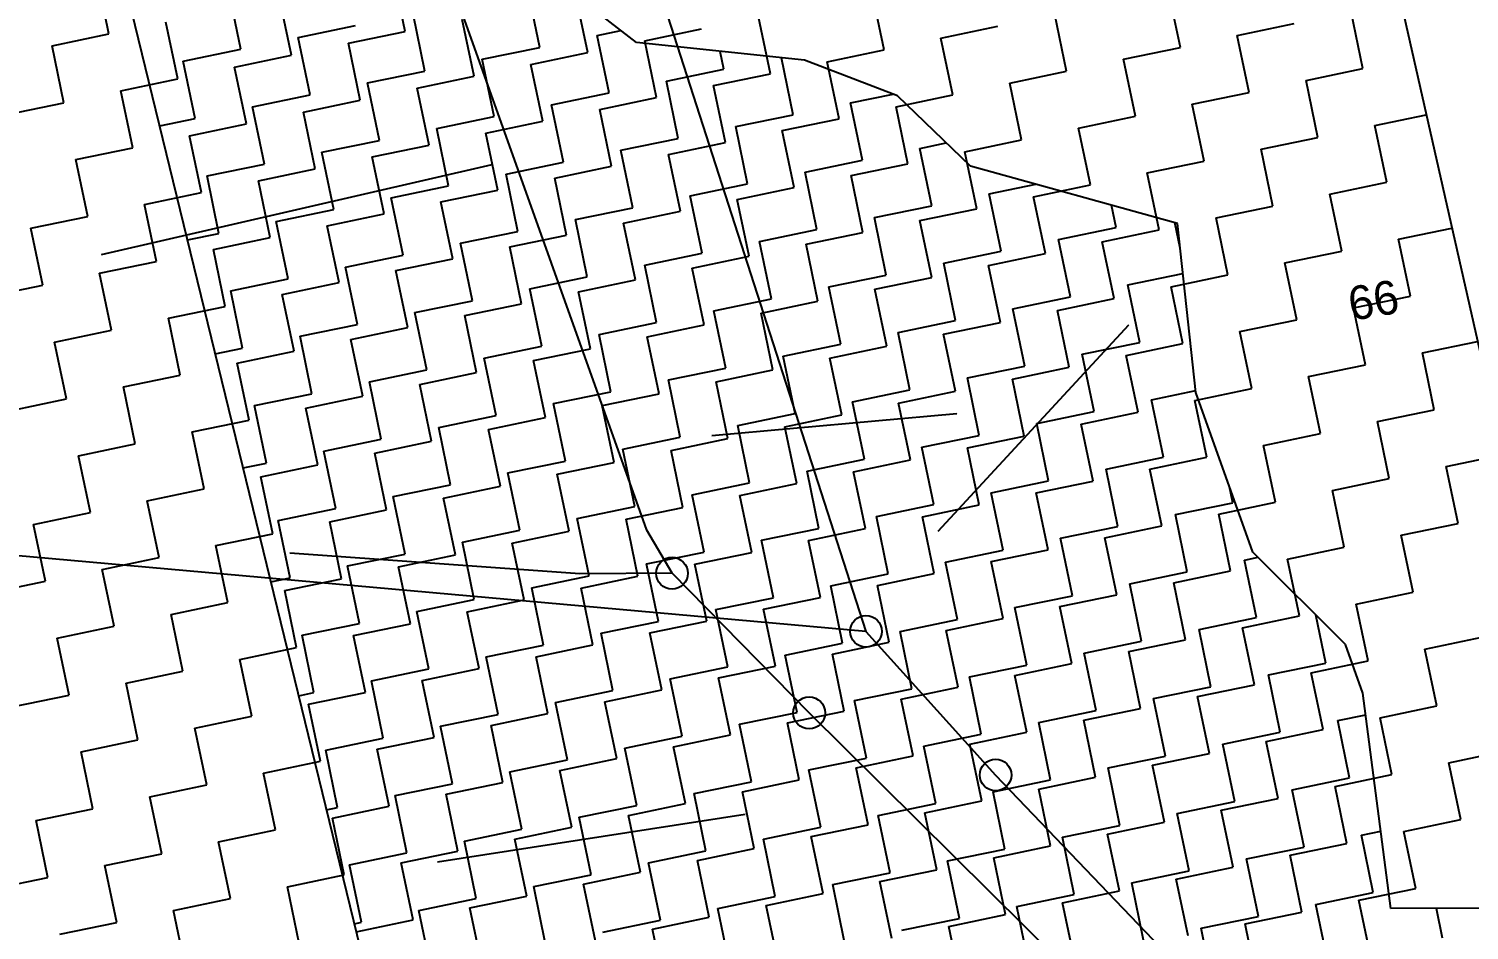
# Model space of a CAD drawing. Header units: metres. Extents: x 353942 to 357335, y 1746780 to 1749904.
# Drawn here: x 355704.3 to 356017.7, y 1749221.3 to 1749417.5 of the extents above; entities that cross this region are included whole.
import ezdxf

# ---------------------------------------------------------------- set-up
doc = ezdxf.new("R2010")
doc.units = ezdxf.units.M
doc.header["$MEASUREMENT"] = 0
for name, color, linetype in [('POLY_HATCH', 12, 'Continuous'), ('POLY_PARCEL', 6, 'Continuous'), ('SYM_ARROW', 1, 'Continuous'), ('TEXT_PARCEL', 7, 'Continuous')]:
    doc.layers.add(name, color=color, linetype=linetype)
doc.styles.add('TEXT_MAP', font='')
doc.styles.get('TEXT_MAP').set_extended_font_data('Kruti Dev 050')

msp = doc.modelspace()

# ---------------------------------------------------------------- linework, layer by layer
for centre, radius in [((355844.24, 1749298.96), 3.47), ((355886.42, 1749286.31), 3.44), ((355874.08, 1749268.57), 3.47), ((355914.62, 1749255.05), 3.44)]:
    msp.add_circle(centre, radius)
at = {"layer": 'POLY_HATCH'}
for p, q in [((355667.9, 1749662.34), (355826.66, 1749011.38)), ((355955.56, 1749632.38), (356103.46, 1748977.7)), ((355836.51, 1749414.46), (355808.12, 1749436.53)), ((355873.04, 1749410.63), (355836.51, 1749414.46)), ((355893.29, 1749402.91), (355873.04, 1749410.63)), ((355909.15, 1749387.55), (355893.29, 1749402.91)), ((355954.19, 1749375.13), (355909.15, 1749387.55)), ((355958.22, 1749338.29), (355954.19, 1749375.13)), ((355970.57, 1749303.59), (355958.22, 1749338.29)), ((355990.79, 1749283.46), (355970.57, 1749303.59)), ((355994.54, 1749272.85), (355990.79, 1749283.46)), ((356000.6, 1749225.98), (355994.54, 1749272.85)), ((356025.97, 1749226.05), (356000.6, 1749225.98))]:
    msp.add_line(p, q, dxfattribs=at)
at = {"layer": 'POLY_HATCH', "linetype": 'Continuous'}
for p, q in [((355721.74, 1749416.35), (355719.15, 1749428.73)), ((355786.2, 1749416.91), (355783.61, 1749429.29)), ((355750.4, 1749413.01), (355747.82, 1749425.51)), ((355815.46, 1749413.43), (355812.88, 1749425.93)), ((355825.91, 1749412.3), (355823.33, 1749424.68)), ((355890.38, 1749412.86), (355887.79, 1749425.24)), ((355954.84, 1749413.42), (355952.25, 1749425.8)), ((355761.45, 1749411.74), (355758.86, 1749424.11)), ((355736.7, 1749406.56), (355734.11, 1749418.94)), ((355790.47, 1749408.27), (355787.89, 1749420.76)), ((355801.16, 1749407.13), (355798.58, 1749419.5)), ((355865.63, 1749407.69), (355863.04, 1749420.06)), ((355930.09, 1749408.25), (355927.5, 1749420.62)), ((355967.22, 1749416.01), (355979.59, 1749418.6)), ((355994.55, 1749408.81), (355991.97, 1749421.19)), ((355709.36, 1749413.76), (355721.74, 1749416.35)), ((355762.9, 1749415.59), (355775.39, 1749418.18)), ((355765.48, 1749403.1), (355762.9, 1749415.59)), ((355773.83, 1749414.33), (355786.2, 1749416.91)), ((355827.95, 1749416.01), (355833.13, 1749417.08)), ((355830.54, 1749403.52), (355827.95, 1749416.01)), ((355838.29, 1749414.89), (355850.66, 1749417.48)), ((355902.75, 1749415.45), (355915.13, 1749418.04)), ((355905.34, 1749403.07), (355902.75, 1749415.45)), ((355969.8, 1749403.64), (355967.22, 1749416.01)), ((355711.95, 1749401.39), (355709.36, 1749413.76)), ((355737.91, 1749410.43), (355750.4, 1749413.01)), ((355776.41, 1749401.95), (355773.83, 1749414.33)), ((355802.96, 1749410.85), (355815.46, 1749413.43)), ((355813.54, 1749409.71), (355825.91, 1749412.3)), ((355840.88, 1749402.51), (355838.29, 1749414.89)), ((355855.53, 1749408.69), (355854.73, 1749412.55)), ((355878, 1749410.28), (355890.38, 1749412.86)), ((355942.47, 1749410.84), (355954.84, 1749413.42)), ((355740.49, 1749397.93), (355737.91, 1749410.43)), ((355749.08, 1749409.15), (355761.45, 1749411.74)), ((355751.66, 1749396.78), (355749.08, 1749409.15)), ((355805.55, 1749398.35), (355802.96, 1749410.85)), ((355816.13, 1749397.34), (355813.54, 1749409.71)), ((355870.6, 1749398.77), (355868.05, 1749411.15)), ((355880.59, 1749397.9), (355878, 1749410.28)), ((355945.05, 1749398.46), (355942.47, 1749410.84)), ((355724.33, 1749403.98), (355736.7, 1749406.56)), ((355777.98, 1749405.68), (355790.47, 1749408.27)), ((355788.79, 1749404.54), (355801.16, 1749407.13)), ((355843.03, 1749406.1), (355855.53, 1749408.69)), ((355845.61, 1749393.61), (355843.03, 1749406.1)), ((355853.25, 1749405.1), (355865.63, 1749407.69)), ((355917.72, 1749405.66), (355930.09, 1749408.25)), ((355982.18, 1749406.22), (355994.55, 1749408.81)), ((355984.77, 1749393.85), (355982.18, 1749406.22)), ((355726.91, 1749391.6), (355724.33, 1749403.98)), ((355752.99, 1749400.52), (355765.48, 1749403.1)), ((355780.56, 1749393.19), (355777.98, 1749405.68)), ((355791.38, 1749392.16), (355788.79, 1749404.54)), ((355818.04, 1749400.94), (355830.54, 1749403.52)), ((355855.84, 1749392.73), (355853.25, 1749405.1)), ((355883.1, 1749401.36), (355892.34, 1749403.27)), ((355892.97, 1749400.49), (355905.34, 1749403.07)), ((355920.3, 1749393.29), (355917.72, 1749405.66)), ((355957.43, 1749401.05), (355969.8, 1749403.64)), ((355699.58, 1749398.8), (355711.95, 1749401.39)), ((355755.57, 1749388.02), (355752.99, 1749400.52)), ((355764.04, 1749399.36), (355776.41, 1749401.95)), ((355820.63, 1749388.44), (355818.04, 1749400.94)), ((355828.5, 1749399.93), (355840.88, 1749402.51)), ((355831.09, 1749387.55), (355828.5, 1749399.93)), ((355885.68, 1749388.86), (355883.1, 1749401.36)), ((355895.55, 1749388.11), (355892.97, 1749400.49)), ((355960.02, 1749388.67), (355957.43, 1749401.05)), ((355732.77, 1749396.34), (355740.49, 1749397.93)), ((355739.29, 1749394.19), (355751.66, 1749396.78)), ((355766.63, 1749386.99), (355764.04, 1749399.36)), ((355793.05, 1749395.77), (355805.55, 1749398.35)), ((355803.75, 1749394.75), (355816.13, 1749397.34)), ((355858.11, 1749396.19), (355870.6, 1749398.77)), ((355868.21, 1749395.31), (355880.59, 1749397.9)), ((355932.68, 1749395.87), (355945.05, 1749398.46)), ((355997.14, 1749396.44), (356008.33, 1749398.78)), ((355741.88, 1749381.81), (355739.29, 1749394.19)), ((355795.64, 1749383.28), (355793.05, 1749395.77)), ((355806.34, 1749382.38), (355803.75, 1749394.75)), ((355833.12, 1749391.03), (355845.61, 1749393.61)), ((355860.69, 1749383.7), (355858.11, 1749396.19)), ((355870.8, 1749382.94), (355868.21, 1749395.31)), ((355935.27, 1749383.5), (355932.68, 1749395.87)), ((355972.39, 1749391.26), (355984.77, 1749393.85)), ((355999.73, 1749384.06), (355997.14, 1749396.44)), ((355714.54, 1749389.01), (355726.91, 1749391.6)), ((355768.06, 1749390.6), (355780.56, 1749393.19)), ((355770.65, 1749378.11), (355768.06, 1749390.6)), ((355779, 1749389.58), (355791.38, 1749392.16)), ((355835.7, 1749378.53), (355833.12, 1749391.03)), ((355843.46, 1749390.14), (355855.84, 1749392.73)), ((355898.18, 1749391.45), (355903.9, 1749392.63)), ((355900.76, 1749378.95), (355898.18, 1749391.45)), ((355907.93, 1749390.7), (355920.3, 1749393.29)), ((355910.52, 1749378.32), (355907.93, 1749390.7)), ((355974.98, 1749378.89), (355972.39, 1749391.26)), ((355717.13, 1749376.64), (355714.54, 1749389.01)), ((355743.07, 1749385.44), (355755.57, 1749388.02)), ((355781.59, 1749377.2), (355779, 1749389.58)), ((355808.13, 1749385.86), (355820.63, 1749388.44)), ((355818.71, 1749384.96), (355831.09, 1749387.55)), ((355846.05, 1749377.76), (355843.46, 1749390.14)), ((355873.19, 1749386.28), (355885.68, 1749388.86)), ((355883.18, 1749385.52), (355895.55, 1749388.11)), ((355947.64, 1749386.09), (355960.02, 1749388.67)), ((355745.66, 1749372.94), (355743.07, 1749385.44)), ((355754.25, 1749384.4), (355766.63, 1749386.99)), ((355756.84, 1749372.03), (355754.25, 1749384.4)), ((355810.71, 1749373.36), (355808.13, 1749385.86)), ((355821.3, 1749372.59), (355818.71, 1749384.96)), ((355875.77, 1749373.79), (355873.19, 1749386.28)), ((355885.76, 1749373.15), (355883.18, 1749385.52)), ((355950.23, 1749373.71), (355947.64, 1749386.09)), ((355987.35, 1749381.47), (355999.73, 1749384.06)), ((355729.5, 1749379.23), (355741.88, 1749381.81)), ((355783.14, 1749380.69), (355795.64, 1749383.28)), ((355793.96, 1749379.79), (355806.34, 1749382.38)), ((355848.2, 1749381.11), (355860.69, 1749383.7)), ((355850.78, 1749368.62), (355848.2, 1749381.11)), ((355858.43, 1749380.35), (355870.8, 1749382.94)), ((355913.25, 1749381.53), (355923.37, 1749383.63)), ((355915.84, 1749369.04), (355913.25, 1749381.53)), ((355922.89, 1749380.91), (355935.27, 1749383.5)), ((355925.48, 1749368.54), (355922.89, 1749380.91)), ((355989.94, 1749369.1), (355987.35, 1749381.47)), ((355732.09, 1749366.85), (355729.5, 1749379.23)), ((355758.15, 1749375.53), (355770.65, 1749378.11)), ((355785.72, 1749368.2), (355783.14, 1749380.69)), ((355796.55, 1749367.41), (355793.96, 1749379.79)), ((355823.21, 1749375.95), (355835.7, 1749378.53)), ((355833.68, 1749375.18), (355846.05, 1749377.76)), ((355861.01, 1749367.97), (355858.43, 1749380.35)), ((355888.26, 1749376.37), (355900.76, 1749378.95)), ((355898.14, 1749375.74), (355910.52, 1749378.32)), ((355940.83, 1749374.21), (355939.82, 1749379.09)), ((355962.6, 1749376.3), (355974.98, 1749378.89)), ((355704.75, 1749374.05), (355717.13, 1749376.64)), ((355760.74, 1749363.03), (355758.15, 1749375.53)), ((355769.21, 1749374.61), (355781.59, 1749377.2)), ((355771.8, 1749362.24), (355769.21, 1749374.61)), ((355825.79, 1749363.45), (355823.21, 1749375.95)), ((355836.26, 1749362.8), (355833.68, 1749375.18)), ((355890.85, 1749363.87), (355888.26, 1749376.37)), ((355900.73, 1749363.36), (355898.14, 1749375.74)), ((355954.79, 1749369.7), (355953.63, 1749375.28)), ((355965.19, 1749363.92), (355962.6, 1749376.3)), ((355707.34, 1749361.68), (355704.75, 1749374.05)), ((355738.82, 1749371.53), (355745.66, 1749372.94)), ((355744.46, 1749369.44), (355756.84, 1749372.03)), ((355798.22, 1749370.78), (355810.71, 1749373.36)), ((355808.93, 1749370), (355821.3, 1749372.59)), ((355863.28, 1749371.2), (355875.77, 1749373.79)), ((355873.39, 1749370.56), (355885.76, 1749373.15)), ((355928.33, 1749371.62), (355940.83, 1749374.21)), ((355930.91, 1749359.13), (355928.33, 1749371.62)), ((355937.85, 1749371.12), (355950.23, 1749373.71)), ((356002.32, 1749371.69), (356013.91, 1749374.11)), ((356004.9, 1749359.31), (356002.32, 1749371.69)), ((355747.05, 1749357.06), (355744.46, 1749369.44)), ((355800.8, 1749358.29), (355798.22, 1749370.78)), ((355811.51, 1749357.63), (355808.93, 1749370)), ((355838.29, 1749366.04), (355850.78, 1749368.62)), ((355865.86, 1749358.71), (355863.28, 1749371.2)), ((355875.98, 1749358.19), (355873.39, 1749370.56)), ((355903.34, 1749366.46), (355915.84, 1749369.04)), ((355913.1, 1749365.95), (355925.48, 1749368.54)), ((355940.44, 1749358.75), (355937.85, 1749371.12)), ((355977.57, 1749366.51), (355989.94, 1749369.1)), ((355719.71, 1749364.26), (355732.09, 1749366.85)), ((355773.23, 1749365.62), (355785.72, 1749368.2)), ((355775.81, 1749353.12), (355773.23, 1749365.62)), ((355784.18, 1749364.83), (355796.55, 1749367.41)), ((355840.87, 1749353.54), (355838.29, 1749366.04)), ((355848.64, 1749365.39), (355861.01, 1749367.97)), ((355851.23, 1749353.01), (355848.64, 1749365.39)), ((355905.93, 1749353.96), (355903.34, 1749366.46)), ((355915.69, 1749353.57), (355913.1, 1749365.95)), ((355980.15, 1749354.14), (355977.57, 1749366.51)), ((355722.3, 1749351.89), (355719.71, 1749364.26)), ((355748.24, 1749360.45), (355760.74, 1749363.03)), ((355759.43, 1749359.65), (355771.8, 1749362.24)), ((355786.76, 1749352.45), (355784.18, 1749364.83)), ((355813.3, 1749360.87), (355825.79, 1749363.45)), ((355823.89, 1749360.21), (355836.26, 1749362.8)), ((355878.35, 1749361.29), (355890.85, 1749363.87)), ((355888.35, 1749360.77), (355900.73, 1749363.36)), ((355943.41, 1749361.71), (355955.39, 1749364.19)), ((355952.82, 1749361.34), (355965.19, 1749363.92)), ((355694.96, 1749359.09), (355707.34, 1749361.68)), ((355750.82, 1749347.95), (355748.24, 1749360.45)), ((355762.01, 1749347.28), (355759.43, 1749359.65)), ((355815.88, 1749348.38), (355813.3, 1749360.87)), ((355826.48, 1749347.84), (355823.89, 1749360.21)), ((355880.94, 1749348.8), (355878.35, 1749361.29)), ((355890.94, 1749348.4), (355888.35, 1749360.77)), ((355918.42, 1749356.55), (355930.91, 1749359.13)), ((355945.99, 1749349.22), (355943.41, 1749361.71)), ((355955.4, 1749348.96), (355952.82, 1749361.34)), ((355992.53, 1749356.72), (356004.9, 1749359.31)), ((355734.68, 1749354.48), (355747.05, 1749357.06)), ((355788.31, 1749355.7), (355800.8, 1749358.29)), ((355799.14, 1749355.04), (355811.51, 1749357.63)), ((355853.36, 1749356.12), (355865.86, 1749358.71)), ((355855.95, 1749343.63), (355853.36, 1749356.12)), ((355863.6, 1749355.6), (355875.98, 1749358.19)), ((355921, 1749344.05), (355918.42, 1749356.55)), ((355928.07, 1749356.16), (355940.44, 1749358.75)), ((355930.65, 1749343.79), (355928.07, 1749356.16)), ((355995.12, 1749344.35), (355992.53, 1749356.72)), ((355737.26, 1749342.1), (355734.68, 1749354.48)), ((355763.32, 1749350.54), (355775.81, 1749353.12)), ((355790.89, 1749343.21), (355788.31, 1749355.7)), ((355801.73, 1749342.66), (355799.14, 1749355.04)), ((355828.37, 1749350.96), (355840.87, 1749353.54)), ((355838.85, 1749350.42), (355851.23, 1749353.01)), ((355866.19, 1749343.22), (355863.6, 1749355.6)), ((355893.43, 1749351.38), (355905.93, 1749353.96)), ((355903.31, 1749350.99), (355915.69, 1749353.57)), ((355967.78, 1749351.55), (355980.15, 1749354.14)), ((355709.92, 1749349.3), (355722.3, 1749351.89)), ((355765.9, 1749338.04), (355763.32, 1749350.54)), ((355774.39, 1749349.86), (355786.76, 1749352.45)), ((355776.98, 1749337.49), (355774.39, 1749349.86)), ((355830.96, 1749338.46), (355828.37, 1749350.96)), ((355841.44, 1749338.05), (355838.85, 1749350.42)), ((355896.01, 1749338.88), (355893.43, 1749351.38)), ((355905.9, 1749338.61), (355903.31, 1749350.99)), ((355970.37, 1749339.17), (355967.78, 1749351.55)), ((355712.51, 1749336.93), (355709.92, 1749349.3)), ((355744.87, 1749346.72), (355750.82, 1749347.95)), ((355749.64, 1749344.69), (355762.01, 1749347.28)), ((355803.39, 1749345.79), (355815.88, 1749348.38)), ((355814.1, 1749345.25), (355826.48, 1749347.84)), ((355868.44, 1749346.21), (355880.94, 1749348.8)), ((355878.56, 1749345.81), (355890.94, 1749348.4)), ((355933.5, 1749346.63), (355945.99, 1749349.22)), ((355936.08, 1749334.14), (355933.5, 1749346.63)), ((355943.03, 1749346.37), (355955.4, 1749348.96)), ((355945.62, 1749334), (355943.03, 1749346.37)), ((356007.49, 1749346.94), (356019.48, 1749349.44)), ((356010.08, 1749334.56), (356007.49, 1749346.94)), ((355752.23, 1749332.31), (355749.64, 1749344.69)), ((355778.4, 1749340.63), (355790.89, 1749343.21)), ((355805.97, 1749333.3), (355803.39, 1749345.79)), ((355816.69, 1749332.87), (355814.1, 1749345.25)), ((355843.45, 1749341.05), (355855.95, 1749343.63)), ((355853.81, 1749340.64), (355866.19, 1749343.22)), ((355871.02, 1749333.72), (355868.44, 1749346.21)), ((355881.15, 1749333.44), (355878.56, 1749345.81)), ((355908.51, 1749341.47), (355921, 1749344.05)), ((355918.28, 1749341.2), (355930.65, 1749343.79)), ((355982.74, 1749341.76), (355995.12, 1749344.35)), ((355724.89, 1749339.51), (355737.26, 1749342.1)), ((355780.98, 1749328.13), (355778.4, 1749340.63)), ((355789.35, 1749340.08), (355801.73, 1749342.66)), ((355791.94, 1749327.7), (355789.35, 1749340.08)), ((355846.04, 1749328.55), (355843.45, 1749341.05)), ((355856.4, 1749328.26), (355853.81, 1749340.64)), ((355911.09, 1749328.97), (355908.51, 1749341.47)), ((355920.87, 1749328.82), (355918.28, 1749341.2)), ((355985.33, 1749329.39), (355982.74, 1749341.76)), ((355700.14, 1749334.34), (355712.51, 1749336.93)), ((355727.47, 1749327.14), (355724.89, 1749339.51)), ((355753.41, 1749335.46), (355765.9, 1749338.04)), ((355764.6, 1749334.9), (355776.98, 1749337.49)), ((355818.46, 1749335.88), (355830.96, 1749338.46)), ((355829.06, 1749335.46), (355841.44, 1749338.05)), ((355883.52, 1749336.3), (355896.01, 1749338.88)), ((355893.53, 1749336.02), (355905.9, 1749338.61)), ((355948.58, 1749336.72), (355958.17, 1749338.71)), ((355957.99, 1749336.59), (355970.37, 1749339.17)), ((355755.99, 1749322.96), (355753.41, 1749335.46)), ((355767.19, 1749322.53), (355764.6, 1749334.9)), ((355821.05, 1749323.39), (355818.46, 1749335.88)), ((355831.65, 1749323.09), (355829.06, 1749335.46)), ((355886.1, 1749323.81), (355883.52, 1749336.3)), ((355896.11, 1749323.65), (355893.53, 1749336.02)), ((355923.59, 1749331.56), (355936.08, 1749334.14)), ((355933.24, 1749331.41), (355945.62, 1749334)), ((355951.16, 1749324.23), (355948.58, 1749336.72)), ((355960.58, 1749324.21), (355957.99, 1749336.59)), ((355997.7, 1749331.97), (356010.08, 1749334.56)), ((355739.85, 1749329.73), (355752.23, 1749332.31)), ((355793.47, 1749330.71), (355805.97, 1749333.3)), ((355796.06, 1749318.22), (355793.47, 1749330.71)), ((355804.31, 1749330.29), (355816.69, 1749332.87)), ((355858.53, 1749331.14), (355871.02, 1749333.72)), ((355861.11, 1749318.64), (355858.53, 1749331.14)), ((355868.78, 1749330.85), (355881.15, 1749333.44)), ((355871.36, 1749318.47), (355868.78, 1749330.85)), ((355926.17, 1749319.06), (355923.59, 1749331.56)), ((355935.83, 1749319.04), (355933.24, 1749331.41)), ((356000.29, 1749319.6), (355997.7, 1749331.97)), ((355742.44, 1749317.35), (355739.85, 1749329.73)), ((355768.48, 1749325.55), (355780.98, 1749328.13)), ((355779.56, 1749325.11), (355791.94, 1749327.7)), ((355806.9, 1749317.91), (355804.31, 1749330.29)), ((355833.54, 1749325.97), (355846.04, 1749328.55)), ((355844.03, 1749325.67), (355856.4, 1749328.26)), ((355898.6, 1749326.39), (355911.09, 1749328.97)), ((355908.49, 1749326.24), (355920.87, 1749328.82)), ((355972.95, 1749326.8), (355985.33, 1749329.39)), ((355715.1, 1749324.55), (355727.47, 1749327.14)), ((355717.69, 1749312.18), (355715.1, 1749324.55)), ((355771.07, 1749313.05), (355768.48, 1749325.55)), ((355782.15, 1749312.74), (355779.56, 1749325.11)), ((355836.12, 1749313.47), (355833.54, 1749325.97)), ((355846.61, 1749313.3), (355844.03, 1749325.67)), ((355901.18, 1749313.9), (355898.6, 1749326.39)), ((355911.08, 1749313.86), (355908.49, 1749326.24)), ((355975.54, 1749314.42), (355972.95, 1749326.8)), ((356012.67, 1749322.19), (356025.04, 1749324.77)), ((355750.92, 1749321.92), (355755.99, 1749322.96)), ((355754.81, 1749319.94), (355767.19, 1749322.53)), ((355808.55, 1749320.8), (355821.05, 1749323.39)), ((355819.28, 1749320.5), (355831.65, 1749323.09)), ((355873.61, 1749321.22), (355886.1, 1749323.81)), ((355883.74, 1749321.06), (355896.11, 1749323.65)), ((355938.66, 1749321.65), (355951.16, 1749324.23)), ((355941.25, 1749309.15), (355938.66, 1749321.65)), ((355948.2, 1749321.62), (355960.58, 1749324.21)), ((355950.79, 1749309.25), (355948.2, 1749321.62)), ((356015.25, 1749309.81), (356012.67, 1749322.19)), ((355757.4, 1749307.56), (355754.81, 1749319.94)), ((355783.56, 1749315.64), (355796.06, 1749318.22)), ((355811.13, 1749308.31), (355808.55, 1749320.8)), ((355821.86, 1749308.12), (355819.28, 1749320.5)), ((355848.62, 1749316.06), (355861.11, 1749318.64)), ((355858.99, 1749315.89), (355871.36, 1749318.47)), ((355876.19, 1749308.73), (355873.61, 1749321.22)), ((355886.33, 1749308.69), (355883.74, 1749321.06)), ((355913.67, 1749316.48), (355926.17, 1749319.06)), ((355923.45, 1749316.45), (355935.83, 1749319.04)), ((355987.92, 1749317.01), (356000.29, 1749319.6)), ((355730.06, 1749314.76), (355742.44, 1749317.35)), ((355786.15, 1749303.14), (355783.56, 1749315.64)), ((355794.53, 1749315.32), (355806.9, 1749317.91)), ((355797.11, 1749302.95), (355794.53, 1749315.32)), ((355851.2, 1749303.56), (355848.62, 1749316.06)), ((355861.58, 1749303.51), (355858.99, 1749315.89)), ((355916.26, 1749303.98), (355913.67, 1749316.48)), ((355926.04, 1749304.07), (355923.45, 1749316.45)), ((355966.24, 1749314.32), (355965.52, 1749317.79)), ((355990.5, 1749304.64), (355987.92, 1749317.01)), ((355705.31, 1749309.59), (355717.69, 1749312.18)), ((355732.65, 1749302.39), (355730.06, 1749314.76)), ((355758.57, 1749310.47), (355771.07, 1749313.05)), ((355769.78, 1749310.15), (355782.15, 1749312.74)), ((355823.63, 1749310.89), (355836.12, 1749313.47)), ((355834.24, 1749310.71), (355846.61, 1749313.3)), ((355888.69, 1749311.31), (355901.18, 1749313.9)), ((355898.7, 1749311.27), (355911.08, 1749313.86)), ((355953.74, 1749311.73), (355966.24, 1749314.32)), ((355963.17, 1749311.84), (355975.54, 1749314.42)), ((355707.9, 1749297.21), (355705.31, 1749309.59)), ((355761.16, 1749297.98), (355758.57, 1749310.47)), ((355772.36, 1749297.77), (355769.78, 1749310.15)), ((355826.21, 1749298.4), (355823.63, 1749310.89)), ((355836.83, 1749298.34), (355834.24, 1749310.71)), ((355863.7, 1749306.15), (355876.19, 1749308.73)), ((355891.27, 1749298.82), (355888.69, 1749311.31)), ((355901.29, 1749298.9), (355898.7, 1749311.27)), ((355928.75, 1749306.57), (355941.25, 1749309.15)), ((355938.42, 1749306.66), (355950.79, 1749309.25)), ((355956.32, 1749299.24), (355953.74, 1749311.73)), ((355965.75, 1749299.46), (355963.17, 1749311.84)), ((356002.88, 1749307.22), (356015.25, 1749309.81)), ((355745.02, 1749304.98), (355757.4, 1749307.56)), ((355798.64, 1749305.73), (355811.13, 1749308.31)), ((355801.22, 1749293.23), (355798.64, 1749305.73)), ((355809.49, 1749305.54), (355821.86, 1749308.12)), ((355866.28, 1749293.65), (355863.7, 1749306.15)), ((355873.95, 1749306.1), (355886.33, 1749308.69)), ((355876.54, 1749293.72), (355873.95, 1749306.1)), ((355931.34, 1749294.07), (355928.75, 1749306.57)), ((355941, 1749294.29), (355938.42, 1749306.66)), ((356005.47, 1749294.85), (356002.88, 1749307.22)), ((355747.61, 1749292.6), (355745.02, 1749304.98)), ((355773.65, 1749300.56), (355786.15, 1749303.14)), ((355784.74, 1749300.36), (355797.11, 1749302.95)), ((355812.08, 1749293.16), (355809.49, 1749305.54)), ((355838.71, 1749300.98), (355851.2, 1749303.56)), ((355849.2, 1749300.92), (355861.58, 1749303.51)), ((355903.76, 1749301.4), (355916.26, 1749303.98)), ((355913.66, 1749301.49), (355926.04, 1749304.07)), ((355978.13, 1749302.05), (355990.5, 1749304.64)), ((355720.27, 1749299.8), (355732.65, 1749302.39)), ((355722.86, 1749287.43), (355720.27, 1749299.8)), ((355776.23, 1749288.06), (355773.65, 1749300.56)), ((355787.33, 1749287.99), (355784.74, 1749300.36)), ((355841.29, 1749288.49), (355838.71, 1749300.98)), ((355851.79, 1749288.55), (355849.2, 1749300.92)), ((355906.35, 1749288.91), (355903.76, 1749301.4)), ((355916.25, 1749289.11), (355913.66, 1749301.49)), ((355953.38, 1749296.87), (355965.75, 1749299.46)), ((355968.82, 1749301.82), (355971.74, 1749302.43)), ((355971.4, 1749289.33), (355968.82, 1749301.82)), ((355980.72, 1749289.67), (355978.13, 1749302.05)), ((355695.52, 1749294.63), (355707.9, 1749297.21)), ((355756.97, 1749297.11), (355761.16, 1749297.98)), ((355759.99, 1749295.19), (355772.36, 1749297.77)), ((355813.72, 1749295.81), (355826.21, 1749298.4)), ((355824.45, 1749295.75), (355836.83, 1749298.34)), ((355878.77, 1749296.23), (355891.27, 1749298.82)), ((355881.36, 1749283.74), (355878.77, 1749296.23)), ((355888.91, 1749296.31), (355901.29, 1749298.9)), ((355891.5, 1749283.94), (355888.91, 1749296.31)), ((355943.83, 1749296.66), (355956.32, 1749299.24)), ((355946.41, 1749284.16), (355943.83, 1749296.66)), ((355955.97, 1749284.5), (355953.38, 1749296.87)), ((355762.57, 1749282.81), (355759.99, 1749295.19)), ((355788.73, 1749290.65), (355801.22, 1749293.23)), ((355799.7, 1749290.57), (355812.08, 1749293.16)), ((355816.3, 1749283.32), (355813.72, 1749295.81)), ((355827.04, 1749283.37), (355824.45, 1749295.75)), ((355853.78, 1749291.07), (355866.28, 1749293.65)), ((355864.16, 1749291.14), (355876.54, 1749293.72)), ((355918.84, 1749291.49), (355931.34, 1749294.07)), ((355928.63, 1749291.7), (355941, 1749294.29)), ((355993.09, 1749292.26), (356005.47, 1749294.85)), ((355735.24, 1749290.01), (355747.61, 1749292.6)), ((355737.82, 1749277.64), (355735.24, 1749290.01)), ((355791.31, 1749278.15), (355788.73, 1749290.65)), ((355802.29, 1749278.2), (355799.7, 1749290.57)), ((355856.37, 1749278.57), (355853.78, 1749291.07)), ((355866.75, 1749278.76), (355864.16, 1749291.14)), ((355921.42, 1749278.99), (355918.84, 1749291.49)), ((355931.21, 1749279.32), (355928.63, 1749291.7)), ((355995.68, 1749279.88), (355993.09, 1749292.26)), ((355710.49, 1749284.84), (355722.86, 1749287.43)), ((355763.74, 1749285.48), (355776.23, 1749288.06)), ((355774.95, 1749285.4), (355787.33, 1749287.99)), ((355828.8, 1749285.9), (355841.29, 1749288.49)), ((355839.41, 1749285.96), (355851.79, 1749288.55)), ((355893.85, 1749286.32), (355906.35, 1749288.91)), ((355903.88, 1749286.52), (355916.25, 1749289.11)), ((355958.91, 1749286.74), (355971.4, 1749289.33)), ((355968.34, 1749287.09), (355980.72, 1749289.67)), ((355970.93, 1749274.71), (355968.34, 1749287.09)), ((355986.48, 1749279.42), (355984.31, 1749289.91)), ((355713.07, 1749272.46), (355710.49, 1749284.84)), ((355766.32, 1749272.99), (355763.74, 1749285.48)), ((355777.54, 1749273.02), (355774.95, 1749285.4)), ((355831.38, 1749273.41), (355828.8, 1749285.9)), ((355842, 1749273.59), (355839.41, 1749285.96)), ((355868.86, 1749281.16), (355881.36, 1749283.74)), ((355879.13, 1749281.35), (355891.5, 1749283.94)), ((355896.44, 1749273.83), (355893.85, 1749286.32)), ((355906.46, 1749274.15), (355903.88, 1749286.52)), ((355933.92, 1749281.58), (355946.41, 1749284.16)), ((355943.59, 1749281.91), (355955.97, 1749284.5)), ((355961.49, 1749274.25), (355958.91, 1749286.74)), ((356008.05, 1749282.47), (356020.43, 1749285.06)), ((355750.2, 1749280.22), (355762.57, 1749282.81)), ((355803.81, 1749280.74), (355816.3, 1749283.32)), ((355806.39, 1749268.24), (355803.81, 1749280.74)), ((355814.66, 1749280.79), (355827.04, 1749283.37)), ((355817.25, 1749268.41), (355814.66, 1749280.79)), ((355871.45, 1749268.66), (355868.86, 1749281.16)), ((355881.71, 1749268.97), (355879.13, 1749281.35)), ((355936.5, 1749269.08), (355933.92, 1749281.58)), ((355946.18, 1749269.54), (355943.59, 1749281.91)), ((356010.64, 1749270.1), (356008.05, 1749282.47)), ((355725.45, 1749275.05), (355737.82, 1749277.64)), ((355752.79, 1749267.85), (355750.2, 1749280.22)), ((355778.82, 1749275.57), (355791.31, 1749278.15)), ((355789.91, 1749275.61), (355802.29, 1749278.2)), ((355843.87, 1749275.99), (355856.37, 1749278.57)), ((355854.38, 1749276.17), (355866.75, 1749278.76)), ((355908.93, 1749276.41), (355921.42, 1749278.99)), ((355918.84, 1749276.74), (355931.21, 1749279.32)), ((355973.99, 1749276.83), (355986.48, 1749279.42)), ((355983.3, 1749277.3), (355995.68, 1749279.88)), ((355728.04, 1749262.67), (355725.45, 1749275.05)), ((355781.4, 1749263.08), (355778.82, 1749275.57)), ((355792.5, 1749263.24), (355789.91, 1749275.61)), ((355846.46, 1749263.5), (355843.87, 1749275.99)), ((355856.96, 1749263.8), (355854.38, 1749276.17)), ((355911.51, 1749263.92), (355908.93, 1749276.41)), ((355921.43, 1749264.36), (355918.84, 1749276.74)), ((355958.55, 1749272.12), (355970.93, 1749274.71)), ((355976.57, 1749264.34), (355973.99, 1749276.83)), ((355985.89, 1749264.92), (355983.3, 1749277.3)), ((355700.7, 1749269.88), (355713.07, 1749272.46)), ((355763.02, 1749272.3), (355766.32, 1749272.99)), ((355765.16, 1749270.44), (355777.54, 1749273.02)), ((355818.88, 1749270.82), (355831.38, 1749273.41)), ((355829.63, 1749271), (355842, 1749273.59)), ((355883.94, 1749271.25), (355896.44, 1749273.83)), ((355886.52, 1749258.75), (355883.94, 1749271.25)), ((355894.09, 1749271.56), (355906.46, 1749274.15)), ((355896.68, 1749259.19), (355894.09, 1749271.56)), ((355949, 1749271.67), (355961.49, 1749274.25)), ((355951.58, 1749259.17), (355949, 1749271.67)), ((355961.14, 1749259.75), (355958.55, 1749272.12)), ((355767.75, 1749258.06), (355765.16, 1749270.44)), ((355793.89, 1749265.66), (355806.39, 1749268.24)), ((355804.88, 1749265.82), (355817.25, 1749268.41)), ((355821.47, 1749258.33), (355818.88, 1749270.82)), ((355832.21, 1749258.62), (355829.63, 1749271)), ((355858.95, 1749266.08), (355871.45, 1749268.66)), ((355869.34, 1749266.39), (355881.71, 1749268.97)), ((355924.01, 1749266.5), (355936.5, 1749269.08)), ((355933.8, 1749266.95), (355946.18, 1749269.54)), ((355989.06, 1749266.92), (355995.15, 1749268.18)), ((355998.27, 1749267.51), (356010.64, 1749270.1)), ((355740.41, 1749265.26), (355752.79, 1749267.85)), ((355743, 1749252.89), (355740.41, 1749265.26)), ((355796.48, 1749253.16), (355793.89, 1749265.66)), ((355807.46, 1749253.45), (355804.88, 1749265.82)), ((355861.53, 1749253.58), (355858.95, 1749266.08)), ((355871.93, 1749254.01), (355869.34, 1749266.39)), ((355926.59, 1749254.01), (355924.01, 1749266.5)), ((355936.39, 1749254.57), (355933.8, 1749266.95)), ((355973.52, 1749262.33), (355985.89, 1749264.92)), ((355991.65, 1749254.43), (355989.06, 1749266.92)), ((356000.85, 1749255.13), (355998.27, 1749267.51)), ((355715.66, 1749260.09), (355728.04, 1749262.67)), ((355768.91, 1749260.49), (355781.4, 1749263.08)), ((355780.12, 1749260.65), (355792.5, 1749263.24)), ((355833.96, 1749260.91), (355846.46, 1749263.5)), ((355844.59, 1749261.21), (355856.96, 1749263.8)), ((355899.02, 1749261.33), (355911.51, 1749263.92)), ((355909.05, 1749261.77), (355921.43, 1749264.36)), ((355911.64, 1749249.4), (355909.05, 1749261.77)), ((355964.07, 1749261.76), (355976.57, 1749264.34)), ((355966.66, 1749249.26), (355964.07, 1749261.76)), ((355976.1, 1749249.96), (355973.52, 1749262.33)), ((355718.25, 1749247.71), (355715.66, 1749260.09)), ((355771.49, 1749248), (355768.91, 1749260.49)), ((355782.71, 1749248.27), (355780.12, 1749260.65)), ((355819.84, 1749256.04), (355832.21, 1749258.62)), ((355836.55, 1749248.42), (355833.96, 1749260.91)), ((355847.18, 1749248.84), (355844.59, 1749261.21)), ((355874.03, 1749256.17), (355886.52, 1749258.75)), ((355884.3, 1749256.6), (355896.68, 1749259.19)), ((355901.6, 1749248.84), (355899.02, 1749261.33)), ((355939.09, 1749256.59), (355951.58, 1749259.17)), ((355948.76, 1749257.16), (355961.14, 1749259.75)), ((356013.23, 1749257.72), (356025.6, 1749260.31)), ((355755.37, 1749255.47), (355767.75, 1749258.06)), ((355757.96, 1749243.1), (355755.37, 1749255.47)), ((355808.97, 1749255.75), (355821.47, 1749258.33)), ((355811.56, 1749243.25), (355808.97, 1749255.75)), ((355822.43, 1749243.66), (355819.84, 1749256.04)), ((355876.61, 1749243.67), (355874.03, 1749256.17)), ((355886.89, 1749244.22), (355884.3, 1749256.6)), ((355941.67, 1749244.09), (355939.09, 1749256.59)), ((355951.35, 1749244.78), (355948.76, 1749257.16)), ((356015.82, 1749245.35), (356013.23, 1749257.72)), ((355730.62, 1749250.3), (355743, 1749252.89)), ((355783.98, 1749250.58), (355796.48, 1749253.16)), ((355795.09, 1749250.86), (355807.46, 1749253.45)), ((355849.04, 1749251), (355861.53, 1749253.58)), ((355859.55, 1749251.42), (355871.93, 1749254.01)), ((355914.1, 1749251.42), (355926.59, 1749254.01)), ((355924.01, 1749251.99), (355936.39, 1749254.57)), ((355979.15, 1749251.84), (355991.65, 1749254.43)), ((355988.48, 1749252.55), (356000.85, 1749255.13)), ((355991.07, 1749240.17), (355988.48, 1749252.55)), ((355733.21, 1749237.92), (355730.62, 1749250.3)), ((355786.57, 1749238.09), (355783.98, 1749250.58)), ((355797.67, 1749238.49), (355795.09, 1749250.86)), ((355851.62, 1749238.51), (355849.04, 1749251)), ((355862.14, 1749239.05), (355859.55, 1749251.42)), ((355899.26, 1749246.81), (355911.64, 1749249.4)), ((355916.68, 1749238.93), (355914.1, 1749251.42)), ((355926.6, 1749239.61), (355924.01, 1749251.99)), ((355954.16, 1749246.68), (355966.66, 1749249.26)), ((355963.73, 1749247.37), (355976.1, 1749249.96)), ((355981.74, 1749239.35), (355979.15, 1749251.84)), ((355705.87, 1749245.12), (355718.25, 1749247.71)), ((355769.08, 1749247.5), (355771.49, 1749248)), ((355770.34, 1749245.69), (355782.71, 1749248.27)), ((355824.05, 1749245.84), (355836.55, 1749248.42)), ((355834.8, 1749246.25), (355847.18, 1749248.84)), ((355837.39, 1749233.87), (355834.8, 1749246.25)), ((355889.11, 1749246.26), (355901.6, 1749248.84)), ((355891.69, 1749233.76), (355889.11, 1749246.26)), ((355901.85, 1749234.44), (355899.26, 1749246.81)), ((355956.75, 1749234.18), (355954.16, 1749246.68)), ((355966.31, 1749235), (355963.73, 1749247.37)), ((355708.46, 1749232.75), (355705.87, 1749245.12)), ((355745.59, 1749240.51), (355757.96, 1749243.1)), ((355772.92, 1749233.31), (355770.34, 1749245.69)), ((355799.06, 1749240.67), (355811.56, 1749243.25)), ((355810.05, 1749241.07), (355822.43, 1749243.66)), ((355826.63, 1749233.34), (355824.05, 1749245.84)), ((355864.12, 1749241.09), (355876.61, 1749243.67)), ((355874.51, 1749241.64), (355886.89, 1749244.22)), ((355929.17, 1749241.51), (355941.67, 1749244.09)), ((355938.98, 1749242.2), (355951.35, 1749244.78)), ((356003.44, 1749242.76), (356015.82, 1749245.35)), ((355748.17, 1749228.14), (355745.59, 1749240.51)), ((355801.64, 1749228.17), (355799.06, 1749240.67)), ((355812.64, 1749228.7), (355810.05, 1749241.07)), ((355866.7, 1749228.6), (355864.12, 1749241.09)), ((355877.1, 1749229.26), (355874.51, 1749241.64)), ((355931.76, 1749229.02), (355929.17, 1749241.51)), ((355941.56, 1749229.82), (355938.98, 1749242.2)), ((355978.69, 1749237.58), (355991.07, 1749240.17)), ((355994.23, 1749241.93), (355998.43, 1749242.8)), ((355996.81, 1749229.44), (355994.23, 1749241.93)), ((356006.03, 1749230.38), (356003.44, 1749242.76)), ((355720.84, 1749235.34), (355733.21, 1749237.92)), ((355774.07, 1749235.5), (355786.57, 1749238.09)), ((355785.3, 1749235.9), (355797.67, 1749238.49)), ((355839.13, 1749235.92), (355851.62, 1749238.51)), ((355849.76, 1749236.46), (355862.14, 1749239.05)), ((355904.18, 1749236.34), (355916.68, 1749238.93)), ((355914.23, 1749237.02), (355926.6, 1749239.61)), ((355916.81, 1749224.65), (355914.23, 1749237.02)), ((355969.24, 1749236.77), (355981.74, 1749239.35)), ((355971.82, 1749224.27), (355969.24, 1749236.77)), ((355981.28, 1749225.21), (355978.69, 1749237.58)), ((355723.42, 1749222.96), (355720.84, 1749235.34)), ((355776.66, 1749223.01), (355774.07, 1749235.5)), ((355787.89, 1749223.52), (355785.3, 1749235.9)), ((355825.01, 1749231.29), (355837.39, 1749233.87)), ((355841.71, 1749223.43), (355839.13, 1749235.92)), ((355852.35, 1749224.09), (355849.76, 1749236.46)), ((355879.2, 1749231.18), (355891.69, 1749233.76)), ((355889.48, 1749231.85), (355901.85, 1749234.44)), ((355906.77, 1749223.85), (355904.18, 1749236.34)), ((355944.25, 1749231.6), (355956.75, 1749234.18)), ((355953.94, 1749232.41), (355966.31, 1749235)), ((355696.09, 1749230.16), (355708.46, 1749232.75)), ((355760.55, 1749230.72), (355772.92, 1749233.31)), ((355763.14, 1749218.35), (355760.55, 1749230.72)), ((355814.14, 1749230.76), (355826.63, 1749233.34)), ((355816.72, 1749218.26), (355814.14, 1749230.76)), ((355827.6, 1749218.91), (355825.01, 1749231.29)), ((355881.78, 1749218.68), (355879.2, 1749231.18)), ((355892.06, 1749219.47), (355889.48, 1749231.85)), ((355946.83, 1749219.1), (355944.25, 1749231.6)), ((355956.53, 1749220.03), (355953.94, 1749232.41)), ((355993.65, 1749227.8), (356006.03, 1749230.38)), ((355735.8, 1749225.55), (355748.17, 1749228.14)), ((355789.15, 1749225.59), (355801.64, 1749228.17)), ((355800.26, 1749226.11), (355812.64, 1749228.7)), ((355854.21, 1749226.01), (355866.7, 1749228.6)), ((355864.73, 1749226.67), (355877.1, 1749229.26)), ((355919.26, 1749226.43), (355931.76, 1749229.02)), ((355929.19, 1749227.23), (355941.56, 1749229.82)), ((355984.32, 1749226.85), (355996.81, 1749229.44)), ((355996.24, 1749215.42), (355993.65, 1749227.8)), ((355738.39, 1749213.17), (355735.8, 1749225.55)), ((355791.73, 1749213.1), (355789.15, 1749225.59)), ((355802.85, 1749213.74), (355800.26, 1749226.11)), ((355856.79, 1749213.52), (355854.21, 1749226.01)), ((355867.31, 1749214.3), (355864.73, 1749226.67)), ((355904.44, 1749222.06), (355916.81, 1749224.65)), ((355921.85, 1749213.94), (355919.26, 1749226.43)), ((355931.78, 1749214.86), (355929.19, 1749227.23)), ((355959.33, 1749221.69), (355971.82, 1749224.27)), ((355968.9, 1749222.62), (355981.28, 1749225.21)), ((355986.9, 1749214.36), (355984.32, 1749226.85)), ((356011.89, 1749219.53), (356010.55, 1749226.01)), ((355711.05, 1749220.37), (355723.42, 1749222.96)), ((355775.13, 1749222.69), (355776.66, 1749223.01)), ((355775.51, 1749220.94), (355787.89, 1749223.52)), ((355829.22, 1749220.85), (355841.71, 1749223.43)), ((355839.98, 1749221.5), (355852.35, 1749224.09)), ((355842.56, 1749209.12), (355839.98, 1749221.5)), ((355894.27, 1749221.27), (355906.77, 1749223.85)), ((355907.03, 1749209.68), (355904.44, 1749222.06)), ((355961.91, 1749209.19), (355959.33, 1749221.69)), ((355971.49, 1749210.25), (355968.9, 1749222.62))]:
    msp.add_line(p, q, dxfattribs=at)
at = {"layer": 'POLY_PARCEL'}
for p, q in [((355838.79, 1749308.35), (355762.97, 1749520.63)), ((355814.6, 1749509.2), (355886.42, 1749286.31)), ((355886.42, 1749286.31), (355628.09, 1749309.4)), ((355844.24, 1749298.96), (355838.79, 1749308.35)), ((355824.21, 1749298.82), (355761.12, 1749303.31)), ((355844.24, 1749298.96), (355824.21, 1749298.82)), ((355874.08, 1749268.57), (355844.24, 1749298.96)), ((355886.42, 1749286.31), (355914.62, 1749255.05)), ((356032.63, 1749111.48), (355874.08, 1749268.57)), ((355914.62, 1749255.05), (356079.81, 1749082.42))]:
    msp.add_line(p, q, dxfattribs=at)
at = {"layer": 'SYM_ARROW'}
for points in [[(355805.05, 1749387.84), (355720.05, 1749368.25)], [(355943.56, 1749352.99), (355902.1, 1749308.02)], [(355906.21, 1749333.64), (355852.91, 1749328.88)], [(355860.12, 1749246.46), (355793.23, 1749236.11)]]:
    msp.add_lwpolyline(points, dxfattribs=at)
for points in [[(355805.05, 1749387.87), (355805.23, 1749387.88), (355805.06, 1749387.81)], [(355943.54, 1749353.01), (355943.69, 1749353.12), (355943.59, 1749352.97)], [(355906.21, 1749333.67), (355906.39, 1749333.66), (355906.21, 1749333.61)], [(355860.12, 1749246.49), (355860.3, 1749246.49), (355860.13, 1749246.43)]]:
    msp.add_solid(points, dxfattribs=at)

# ---------------------------------------------------------------- texts
at = {"layer": 'TEXT_PARCEL', "style": 'TEXT_MAP'}
msp.add_text('66', height=7.349, rotation=9.7738, dxfattribs=at).set_placement((355992.06, 1749353.87))

doc.saveas('drawing.dxf')
